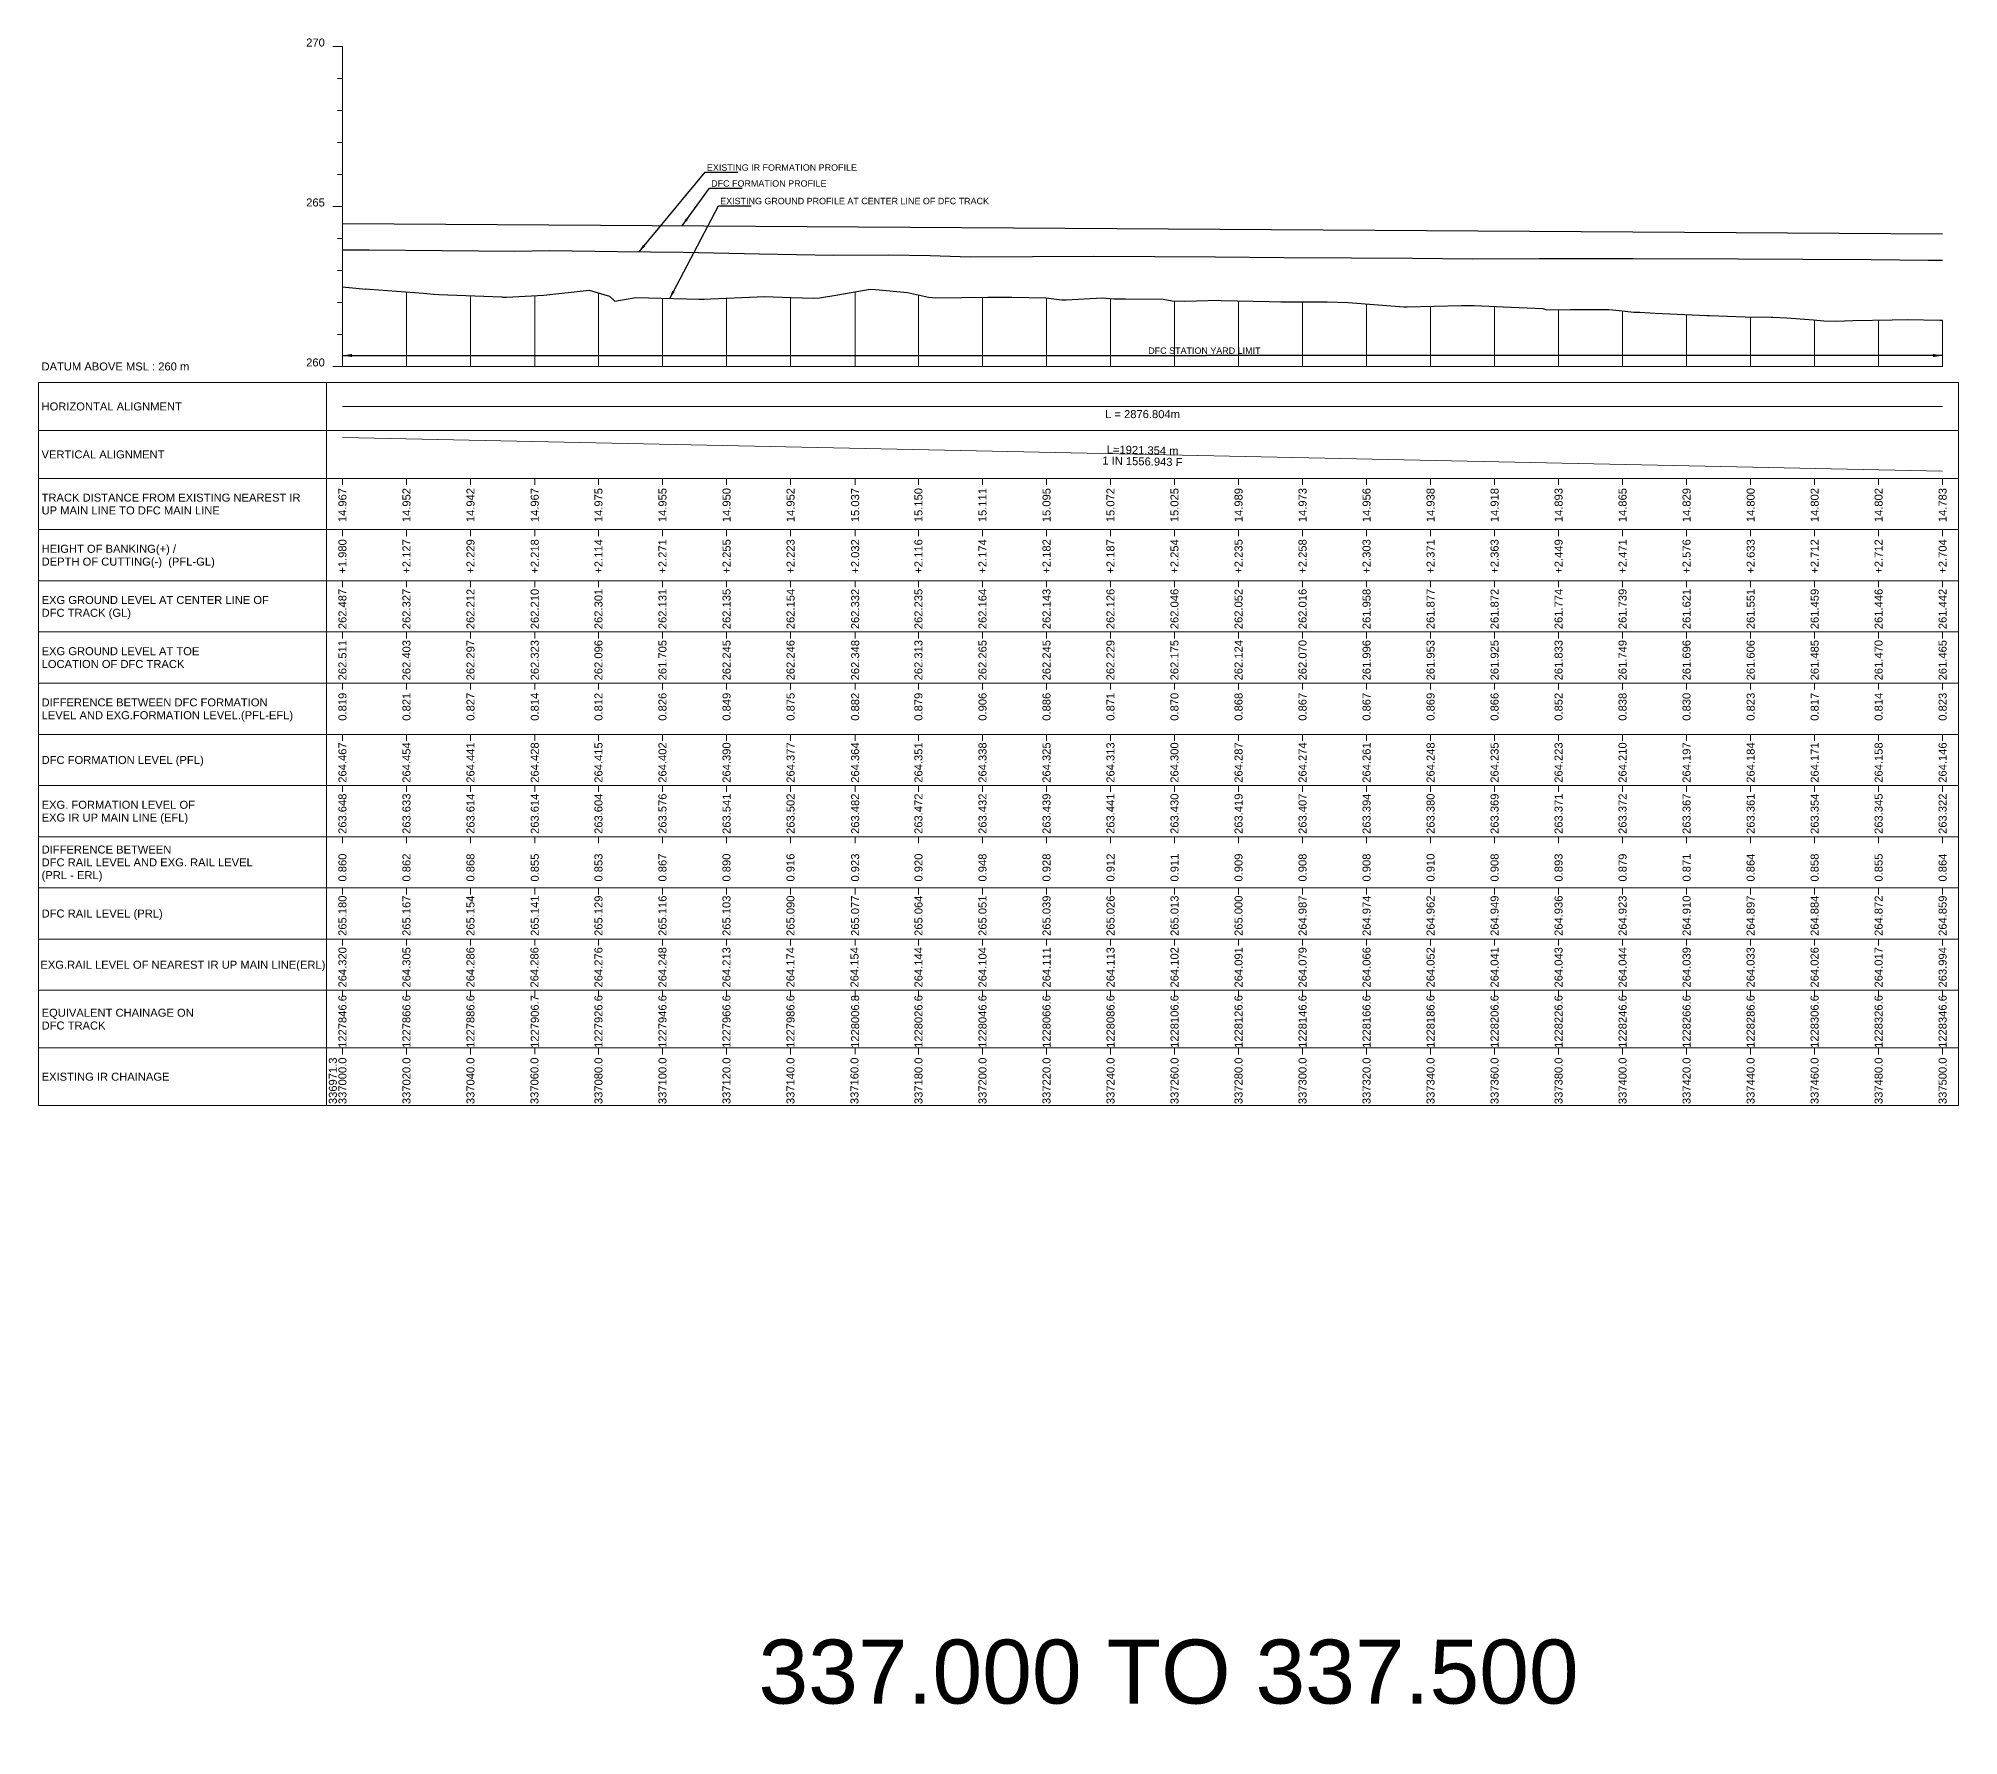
# Model space of a CAD drawing. Header units: metres. Extents: x 30905 to 43495, y -2428 to -1873.
# Drawn here: x 35905 to 36505, y -2428 to -1897 of the extents above; entities that cross this region are included whole.
import ezdxf
from ezdxf.enums import TextEntityAlignment as Align

# ---------------------------------------------------------------- set-up
doc = ezdxf.new("R2010")
doc.units = ezdxf.units.M
doc.header["$MEASUREMENT"] = 0
for name, color, linetype, lineweight in [('LS CUT FILL', 10, 'Continuous', 0), ('LS DATUM', 7, 'Continuous', 0), ('LS DATUM X', 7, 'Continuous', 0), ('LS DATUM Y', 7, 'Continuous', 0), ('LS DIFF. EXG.RL & PRO. RL', 10, 'Continuous', 0), ('LS DIFF. PFL & EFL', 10, 'Continuous', 0), ('LS EXG FL', 7, 'Continuous', 0), ('LS EXG GL', 7, 'Continuous', 0), ('LS EXG GL AT PRO TOE', 7, 'Continuous', 0), ('LS EXG IR CH', 7, 'Continuous', 0), ('LS EXG RL', 7, 'Continuous', 0), ('LS EXG. FL', 7, 'Continuous', 0), ('LS EXG. GL', 7, 'Continuous', 0), ('LS EXG. GL AT PRO. TOE', 7, 'Continuous', 0), ('LS EXG. IR CH', 7, 'Continuous', 0), ('LS EXG. RL', 7, 'Continuous', 0), ('LS FRAME', 7, 'Continuous', 0), ('LS HORIZONTAL ALIGNMENT', 10, 'Continuous', 0), ('LS PFL-EFL', 10, 'Continuous', 0), ('LS PRL-ERL', 10, 'Continuous', 0), ('LS PRO FL', 10, 'Continuous', 0), ('LS PRO. CUT & FILL', 10, 'Continuous', 0), ('LS PRO. DFCC CH', 10, 'Continuous', 0), ('LS PRO. FL', 10, 'Continuous', 0), ('LS PRO. RL', 10, 'Continuous', 0), ('LS PROFILE EXG FL', 7, 'Continuous', 25), ('LS PROFILE EXG GL', 7, 'Continuous', 30), ('LS PROFILE PRO FL', 1, 'Continuous', 30), ('LS TICKS', 7, 'Continuous', 0), ('LS TRACK CENTER', 10, 'Continuous', 0), ("LS TRACK CENTER's", 10, 'Continuous', 0), ('LS VERTICAL ALIGNMENT', 10, 'Continuous', 0), ('Profile Grid', 7, 'Continuous', 0)]:
    doc.layers.add(name, color=color, linetype=linetype, lineweight=lineweight)
doc.layers.add('ref text', color=3, linetype='Continuous')
doc.layers.add('STATION YARD LIMIT IN LS', color=7, linetype='Continuous')
doc.styles.get("Standard").update_dxf_attribs({"font": 'arial.ttf'})
doc.styles.add('Style-Arial', font='arial.ttf')
doc.styles.add('StyleArial', font='arial.ttf')
doc.dimstyles.get("Standard").update_dxf_attribs({"dimtxt": 5, "dimasz": 0.18, "dimexe": 0.18, "dimexo": 0.0625, "dimgap": 0.09, "dimtad": 0, "dimtih": 1, "dimtoh": 1, "dimdec": 4, "dimzin": 0, "dimdsep": 46, "dimtxsty": 'Standard', "dimcen": 0.09, "dimadec": 0, "dimazin": 0, "dimtfac": 1, "dimtdec": 4, "dimtofl": 0, "dimtmove": 0, "dimatfit": 3, "dimfxl": 1, "dimtolj": 1, "dimtzin": 0, "dimarcsym": 0})

msp = doc.modelspace()

# ---------------------------------------------------------------- linework, layer by layer
at = {"layer": 'LS DATUM X', "color": 7, "linetype": 'Continuous', "lineweight": 0}
msp.add_line((36000, -2000), (36500, -2000), dxfattribs=at)
at = {"layer": 'LS DATUM Y', "color": 7, "linetype": 'Continuous', "lineweight": 0}
for p, q in [((35997, -1900), (36000, -1900)), ((35997, -1900), (36000, -1900)), ((36000, -2000), (36000, -1900)), ((35998.5, -1910), (36000, -1910)), ((35998.5, -1920), (36000, -1920)), ((35998.5, -1930), (36000, -1930)), ((35998.5, -1940), (36000, -1940)), ((35997, -1950), (36000, -1950)), ((35998.5, -1960), (36000, -1960)), ((35998.5, -1970), (36000, -1970)), ((35998.5, -1980), (36000, -1980)), ((35998.5, -1990), (36000, -1990)), ((35997, -2000), (36000, -2000))]:
    msp.add_line(p, q, dxfattribs=at)
at = {"layer": 'LS FRAME'}
for points in [[(35995, -2231), (35905, -2231), (35905, -2005)], [(35905, -2005), (35995, -2005)], [(35995, -2020), (35905, -2020)], [(35995, -2035), (35905, -2035)], [(35995, -2051), (35905, -2051)], [(35905, -2051), (35995, -2051)], [(35995, -2067), (35905, -2067)], [(35905, -2067), (35995, -2067)], [(35995, -2083), (35905, -2083)], [(35905, -2083), (35995, -2083)], [(35995, -2099), (35905, -2099)], [(35995, -2115), (35905, -2115)], [(35905, -2115), (35995, -2115)], [(35995, -2131), (35905, -2131)], [(35905, -2131), (35995, -2131)], [(35995, -2147), (35905, -2147)], [(35905, -2147), (35995, -2147)], [(35995, -2163), (35905, -2163)], [(35905, -2163), (35995, -2163)], [(35995, -2179), (35905, -2179)], [(35995, -2195), (35905, -2195)], [(35995, -2213), (35905, -2213)]]:
    msp.add_lwpolyline(points, dxfattribs=at)
at = {"layer": 'LS FRAME', "color": 7, "linetype": 'Continuous', "lineweight": 0, "flags": 128}
for points in [[(35995, -2020), (36505, -2020), (36505, -2005), (35995, -2005), (35995, -2020)], [(35995, -2035), (36505, -2035), (36505, -2020), (35995, -2020), (35995, -2035)], [(35995, -2051), (36505, -2051), (36505, -2035), (35995, -2035), (35995, -2051)], [(35995, -2067), (36505, -2067), (36505, -2051), (35995, -2051), (35995, -2067)], [(35995, -2083), (36505, -2083), (36505, -2067), (35995, -2067), (35995, -2083)], [(35995, -2099), (36505, -2099), (36505, -2083), (35995, -2083), (35995, -2099)], [(35995, -2115), (36505, -2115), (36505, -2099), (35995, -2099), (35995, -2115)], [(35995, -2131), (36505, -2131), (36505, -2115), (35995, -2115), (35995, -2131)], [(35995, -2147), (36505, -2147), (36505, -2131), (35995, -2131), (35995, -2147)], [(35995, -2163), (36505, -2163), (36505, -2147), (35995, -2147), (35995, -2163)], [(35995, -2179), (36505, -2179), (36505, -2163), (35995, -2163), (35995, -2179)], [(35995, -2195), (36505, -2195), (36505, -2179), (35995, -2179), (35995, -2195)], [(35995, -2213), (36505, -2213), (36505, -2195), (35995, -2195), (35995, -2213)], [(35995, -2231), (36505, -2231), (36505, -2213), (35995, -2213), (35995, -2231)]]:
    msp.add_lwpolyline(points, close=True, dxfattribs=at)
at = {"layer": 'LS FRAME', "color": 7, "linetype": 'Continuous', "lineweight": 0}
msp.add_3dface([(35995, -2099), (35915, -2099), (35915, -2099)], dxfattribs=at)
at = {"layer": 'LS HORIZONTAL ALIGNMENT', "lineweight": 0, "flags": 128}
msp.add_lwpolyline([(36000, -2012.5), (36500, -2012.5)], dxfattribs=at)
at = {"layer": 'LS PROFILE EXG FL'}
msp.add_lwpolyline([(36000, -1963.52), (36008.36, -1963.56), (36031.18, -1963.78), (36053.9, -1963.99), (36064.67, -1963.76), (36086.08, -1964.05), (36106.46, -1964.33), (36130.27, -1964.8), (36153.48, -1965.25), (36170.64, -1965.07), (36183.61, -1965.36), (36196.12, -1965.7), (36215.63, -1965.63), (36234.84, -1965.56), (36253.88, -1965.67), (36272.82, -1965.77), (36294.15, -1965.9), (36315.35, -1966.03), (36334.36, -1966.16), (36353.17, -1966.32), (36373.98, -1966.3), (36394.73, -1966.28), (36403.36, -1966.29), (36436.28, -1966.38), (36456.31, -1966.45), (36477.72, -1966.53), (36495.5, -1966.73), (36500, -1966.78)], dxfattribs=at)
at = {"layer": 'LS PROFILE EXG GL', "flags": 128}
msp.add_lwpolyline([(36000, -1975.13), (36007.26, -1975.8), (36007.43, -1975.76), (36008.47, -1975.87), (36025.33, -1977.13), (36028.5, -1977.42), (36030.1, -1977.46), (36049.78, -1978.29), (36050.04, -1978.32), (36051.24, -1978.38), (36062.93, -1977.75), (36077.11, -1976.14), (36083.46, -1978.01), (36085.11, -1979.58), (36091.71, -1978.5), (36111.43, -1978.94), (36112.56, -1978.93), (36113, -1978.97), (36115.12, -1978.88), (36129.56, -1978.22), (36131.74, -1978.16), (36140.22, -1978.47), (36147.34, -1978.63), (36149.1, -1978.59), (36154.84, -1977.61), (36164.87, -1975.87), (36166.52, -1975.97), (36176.54, -1976.92), (36183.12, -1978.32), (36184.39, -1978.44), (36185.37, -1978.56), (36201.68, -1978.34), (36204.35, -1978.35), (36209.21, -1978.39), (36219.75, -1978.54), (36224.84, -1979.15), (36226.18, -1979.14), (36237.39, -1978.55), (36241.11, -1978.82), (36244.69, -1978.91), (36256.49, -1978.98), (36259.25, -1979.52), (36263.01, -1979.62), (36266.92, -1979.49), (36273.88, -1979.33), (36274.61, -1979.35), (36289.58, -1979.71), (36293.18, -1979.81), (36293.74, -1979.82), (36294.49, -1979.84), (36307.66, -1979.84), (36314.27, -1979.96), (36331.7, -1981.37), (36332.71, -1981.41), (36349.52, -1981), (36353.58, -1981), (36362.8, -1981.4), (36375.1, -1981.93), (36376.38, -1982.28), (36383.69, -1982.25), (36395.84, -1982.22), (36398.91, -1982.48), (36403.54, -1983.04), (36405.37, -1983.08), (36410.19, -1983.36), (36426.37, -1984.06), (36427.31, -1984.1), (36438.32, -1984.46), (36446.41, -1984.63), (36446.91, -1984.64), (36451.35, -1984.8), (36459.68, -1985.38), (36462.94, -1985.73), (36466.73, -1985.89), (36471.99, -1985.67), (36484.26, -1985.47), (36489.07, -1985.32), (36499.14, -1985.51), (36500, -1985.58)], dxfattribs=at)
at = {"layer": 'LS PROFILE PRO FL'}
msp.add_line((36000, -1955.33), (36500, -1958.54), dxfattribs=at)
at = {"layer": 'LS TICKS', "color": 7, "linetype": 'Continuous', "lineweight": 0, "flags": 128}
for points in [[(36000, -2037), (36000, -2035)], [(36020.01, -2037), (36020.01, -2035)], [(36040.01, -2037), (36040.01, -2035)], [(36060.09, -2037), (36060.09, -2035)], [(36080, -2037), (36080, -2035)], [(36100, -2037), (36100, -2035)], [(36120.02, -2037), (36120.02, -2035)], [(36140.02, -2037), (36140.02, -2035)], [(36160.21, -2037), (36160.21, -2035)], [(36179.98, -2037), (36179.98, -2035)], [(36200, -2037), (36200, -2035)], [(36220, -2037), (36220, -2035)], [(36239.98, -2037), (36239.98, -2035)], [(36259.98, -2037), (36259.98, -2035)], [(36280, -2037), (36280, -2035)], [(36300, -2037), (36300, -2035)], [(36320, -2037), (36320, -2035)], [(36340, -2037), (36340, -2035)], [(36360, -2037), (36360, -2035)], [(36380, -2037), (36380, -2035)], [(36399.99, -2037), (36399.99, -2035)], [(36419.99, -2037), (36419.99, -2035)], [(36440.02, -2037), (36440.02, -2035)], [(36460.02, -2037), (36460.02, -2035)], [(36480, -2037), (36480, -2035)], [(36500, -2037), (36500, -2035)], [(36000, -2053), (36000, -2051)], [(36020.01, -2053), (36020.01, -2051)], [(36040.01, -2053), (36040.01, -2051)], [(36060.09, -2053), (36060.09, -2051)], [(36080, -2053), (36080, -2051)], [(36100, -2053), (36100, -2051)], [(36120.02, -2053), (36120.02, -2051)], [(36140.02, -2053), (36140.02, -2051)], [(36160.21, -2053), (36160.21, -2051)], [(36179.98, -2053), (36179.98, -2051)], [(36200, -2053), (36200, -2051)], [(36220, -2053), (36220, -2051)], [(36239.98, -2053), (36239.98, -2051)], [(36259.98, -2053), (36259.98, -2051)], [(36280, -2053), (36280, -2051)], [(36300, -2053), (36300, -2051)], [(36320, -2053), (36320, -2051)], [(36340, -2053), (36340, -2051)], [(36360, -2053), (36360, -2051)], [(36380, -2053), (36380, -2051)], [(36399.99, -2053), (36399.99, -2051)], [(36419.99, -2053), (36419.99, -2051)], [(36440.02, -2053), (36440.02, -2051)], [(36460.02, -2053), (36460.02, -2051)], [(36480, -2053), (36480, -2051)], [(36500, -2053), (36500, -2051)], [(36000, -2069), (36000, -2067)], [(36020.01, -2069), (36020.01, -2067)], [(36040.01, -2069), (36040.01, -2067)], [(36060.09, -2069), (36060.09, -2067)], [(36080, -2069), (36080, -2067)], [(36100, -2069), (36100, -2067)], [(36120.02, -2069), (36120.02, -2067)], [(36140.02, -2069), (36140.02, -2067)], [(36160.21, -2069), (36160.21, -2067)], [(36179.98, -2069), (36179.98, -2067)], [(36200, -2069), (36200, -2067)], [(36220, -2069), (36220, -2067)], [(36239.98, -2069), (36239.98, -2067)], [(36259.98, -2069), (36259.98, -2067)], [(36280, -2069), (36280, -2067)], [(36300, -2069), (36300, -2067)], [(36320, -2069), (36320, -2067)], [(36340, -2069), (36340, -2067)], [(36360, -2069), (36360, -2067)], [(36380, -2069), (36380, -2067)], [(36399.99, -2069), (36399.99, -2067)], [(36419.99, -2069), (36419.99, -2067)], [(36440.02, -2069), (36440.02, -2067)], [(36460.02, -2069), (36460.02, -2067)], [(36480, -2069), (36480, -2067)], [(36500, -2069), (36500, -2067)], [(36000, -2085), (36000, -2083)], [(36020.01, -2085), (36020.01, -2083)], [(36040.01, -2085), (36040.01, -2083)], [(36060.09, -2085), (36060.09, -2083)], [(36080, -2085), (36080, -2083)], [(36100, -2085), (36100, -2083)], [(36120.02, -2085), (36120.02, -2083)], [(36140.02, -2085), (36140.02, -2083)], [(36160.21, -2085), (36160.21, -2083)], [(36179.98, -2085), (36179.98, -2083)], [(36200, -2085), (36200, -2083)], [(36220, -2085), (36220, -2083)], [(36239.98, -2085), (36239.98, -2083)], [(36259.98, -2085), (36259.98, -2083)], [(36280, -2085), (36280, -2083)], [(36300, -2085), (36300, -2083)], [(36320, -2085), (36320, -2083)], [(36340, -2085), (36340, -2083)], [(36360, -2085), (36360, -2083)], [(36380, -2085), (36380, -2083)], [(36399.99, -2085), (36399.99, -2083)], [(36419.99, -2085), (36419.99, -2083)], [(36440.02, -2085), (36440.02, -2083)], [(36460.02, -2085), (36460.02, -2083)], [(36480, -2085), (36480, -2083)], [(36500, -2085), (36500, -2083)], [(36000, -2101), (36000, -2099)], [(36020.01, -2101), (36020.01, -2099)], [(36040.01, -2101), (36040.01, -2099)], [(36060.09, -2101), (36060.09, -2099)], [(36080, -2101), (36080, -2099)], [(36100, -2101), (36100, -2099)], [(36120.02, -2101), (36120.02, -2099)], [(36140.02, -2101), (36140.02, -2099)], [(36160.21, -2101), (36160.21, -2099)], [(36179.98, -2101), (36179.98, -2099)], [(36200, -2101), (36200, -2099)], [(36220, -2101), (36220, -2099)], [(36239.98, -2101), (36239.98, -2099)], [(36259.98, -2101), (36259.98, -2099)], [(36280, -2101), (36280, -2099)], [(36300, -2101), (36300, -2099)], [(36320, -2101), (36320, -2099)], [(36340, -2101), (36340, -2099)], [(36360, -2101), (36360, -2099)], [(36380, -2101), (36380, -2099)], [(36399.99, -2101), (36399.99, -2099)], [(36419.99, -2101), (36419.99, -2099)], [(36440.02, -2101), (36440.02, -2099)], [(36460.02, -2101), (36460.02, -2099)], [(36480, -2101), (36480, -2099)], [(36500, -2101), (36500, -2099)], [(36000, -2117), (36000, -2115)], [(36020.01, -2117), (36020.01, -2115)], [(36040.01, -2117), (36040.01, -2115)], [(36060.09, -2117), (36060.09, -2115)], [(36080, -2117), (36080, -2115)], [(36100, -2117), (36100, -2115)], [(36120.02, -2117), (36120.02, -2115)], [(36140.02, -2117), (36140.02, -2115)], [(36160.21, -2117), (36160.21, -2115)], [(36179.98, -2117), (36179.98, -2115)], [(36200, -2117), (36200, -2115)], [(36220, -2117), (36220, -2115)], [(36239.98, -2117), (36239.98, -2115)], [(36259.98, -2117), (36259.98, -2115)], [(36280, -2117), (36280, -2115)], [(36300, -2117), (36300, -2115)], [(36320, -2117), (36320, -2115)], [(36340, -2117), (36340, -2115)], [(36360, -2117), (36360, -2115)], [(36380, -2117), (36380, -2115)], [(36399.99, -2117), (36399.99, -2115)], [(36419.99, -2117), (36419.99, -2115)], [(36440.02, -2117), (36440.02, -2115)], [(36460.02, -2117), (36460.02, -2115)], [(36480, -2117), (36480, -2115)], [(36500, -2117), (36500, -2115)], [(36000, -2133), (36000, -2131)], [(36020.01, -2133), (36020.01, -2131)], [(36040.01, -2133), (36040.01, -2131)], [(36060.09, -2133), (36060.09, -2131)], [(36080, -2133), (36080, -2131)], [(36100, -2133), (36100, -2131)], [(36120.02, -2133), (36120.02, -2131)], [(36140.02, -2133), (36140.02, -2131)], [(36160.21, -2133), (36160.21, -2131)], [(36179.98, -2133), (36179.98, -2131)], [(36200, -2133), (36200, -2131)], [(36220, -2133), (36220, -2131)], [(36239.98, -2133), (36239.98, -2131)], [(36259.98, -2133), (36259.98, -2131)], [(36280, -2133), (36280, -2131)], [(36300, -2133), (36300, -2131)], [(36320, -2133), (36320, -2131)], [(36340, -2133), (36340, -2131)], [(36360, -2133), (36360, -2131)], [(36380, -2133), (36380, -2131)], [(36399.99, -2133), (36399.99, -2131)], [(36419.99, -2133), (36419.99, -2131)], [(36440.02, -2133), (36440.02, -2131)], [(36460.02, -2133), (36460.02, -2131)], [(36480, -2133), (36480, -2131)], [(36500, -2133), (36500, -2131)], [(36000, -2149), (36000, -2147)], [(36020.01, -2149), (36020.01, -2147)], [(36040.01, -2149), (36040.01, -2147)], [(36060.09, -2149), (36060.09, -2147)], [(36080, -2149), (36080, -2147)], [(36100, -2149), (36100, -2147)], [(36120.02, -2149), (36120.02, -2147)], [(36140.02, -2149), (36140.02, -2147)], [(36160.21, -2149), (36160.21, -2147)], [(36179.98, -2149), (36179.98, -2147)], [(36200, -2149), (36200, -2147)], [(36220, -2149), (36220, -2147)], [(36239.98, -2149), (36239.98, -2147)], [(36259.98, -2149), (36259.98, -2147)], [(36280, -2149), (36280, -2147)], [(36300, -2149), (36300, -2147)], [(36320, -2149), (36320, -2147)], [(36340, -2149), (36340, -2147)], [(36360, -2149), (36360, -2147)], [(36380, -2149), (36380, -2147)], [(36399.99, -2149), (36399.99, -2147)], [(36419.99, -2149), (36419.99, -2147)], [(36440.02, -2149), (36440.02, -2147)], [(36460.02, -2149), (36460.02, -2147)], [(36480, -2149), (36480, -2147)], [(36500, -2149), (36500, -2147)], [(36000, -2165), (36000, -2163)], [(36020.01, -2165), (36020.01, -2163)], [(36040.01, -2165), (36040.01, -2163)], [(36060.09, -2165), (36060.09, -2163)], [(36080, -2165), (36080, -2163)], [(36100, -2165), (36100, -2163)], [(36120.02, -2165), (36120.02, -2163)], [(36140.02, -2165), (36140.02, -2163)], [(36160.21, -2165), (36160.21, -2163)], [(36179.98, -2165), (36179.98, -2163)], [(36200, -2165), (36200, -2163)], [(36220, -2165), (36220, -2163)], [(36239.98, -2165), (36239.98, -2163)], [(36259.98, -2165), (36259.98, -2163)], [(36280, -2165), (36280, -2163)], [(36300, -2165), (36300, -2163)], [(36320, -2165), (36320, -2163)], [(36340, -2165), (36340, -2163)], [(36360, -2165), (36360, -2163)], [(36380, -2165), (36380, -2163)], [(36399.99, -2165), (36399.99, -2163)], [(36419.99, -2165), (36419.99, -2163)], [(36440.02, -2165), (36440.02, -2163)], [(36460.02, -2165), (36460.02, -2163)], [(36480, -2165), (36480, -2163)], [(36500, -2165), (36500, -2163)], [(36000, -2181), (36000, -2179)], [(36020.01, -2181), (36020.01, -2179)], [(36040.01, -2181), (36040.01, -2179)], [(36060.09, -2181), (36060.09, -2179)], [(36080, -2181), (36080, -2179)], [(36100, -2181), (36100, -2179)], [(36120.02, -2181), (36120.02, -2179)], [(36140.02, -2181), (36140.02, -2179)], [(36160.21, -2181), (36160.21, -2179)], [(36179.98, -2181), (36179.98, -2179)], [(36200, -2181), (36200, -2179)], [(36220, -2181), (36220, -2179)], [(36239.98, -2181), (36239.98, -2179)], [(36259.98, -2181), (36259.98, -2179)], [(36280, -2181), (36280, -2179)], [(36300, -2181), (36300, -2179)], [(36320, -2181), (36320, -2179)], [(36340, -2181), (36340, -2179)], [(36360, -2181), (36360, -2179)], [(36380, -2181), (36380, -2179)], [(36399.99, -2181), (36399.99, -2179)], [(36419.99, -2181), (36419.99, -2179)], [(36440.02, -2181), (36440.02, -2179)], [(36460.02, -2181), (36460.02, -2179)], [(36480, -2181), (36480, -2179)], [(36500, -2181), (36500, -2179)], [(36000, -2197), (36000, -2195)], [(36020.01, -2197), (36020.01, -2195)], [(36040.01, -2197), (36040.01, -2195)], [(36060.09, -2197), (36060.09, -2195)], [(36080, -2197), (36080, -2195)], [(36100, -2197), (36100, -2195)], [(36120.02, -2197), (36120.02, -2195)], [(36140.02, -2197), (36140.02, -2195)], [(36160.21, -2197), (36160.21, -2195)], [(36179.98, -2197), (36179.98, -2195)], [(36200, -2197), (36200, -2195)], [(36220, -2197), (36220, -2195)], [(36239.98, -2197), (36239.98, -2195)], [(36259.98, -2197), (36259.98, -2195)], [(36280, -2197), (36280, -2195)], [(36300, -2197), (36300, -2195)], [(36320, -2197), (36320, -2195)], [(36340, -2197), (36340, -2195)], [(36360, -2197), (36360, -2195)], [(36380, -2197), (36380, -2195)], [(36399.99, -2197), (36399.99, -2195)], [(36419.99, -2197), (36419.99, -2195)], [(36440.02, -2197), (36440.02, -2195)], [(36460.02, -2197), (36460.02, -2195)], [(36480, -2197), (36480, -2195)], [(36500, -2197), (36500, -2195)], [(36000, -2215), (36000, -2213)], [(36020.01, -2215), (36020.01, -2213)], [(36040.01, -2215), (36040.01, -2213)], [(36060.09, -2215), (36060.09, -2213)], [(36080, -2215), (36080, -2213)], [(36100, -2215), (36100, -2213)], [(36120.02, -2215), (36120.02, -2213)], [(36140.02, -2215), (36140.02, -2213)], [(36160.21, -2215), (36160.21, -2213)], [(36179.98, -2215), (36179.98, -2213)], [(36200, -2215), (36200, -2213)], [(36220, -2215), (36220, -2213)], [(36239.98, -2215), (36239.98, -2213)], [(36259.98, -2215), (36259.98, -2213)], [(36280, -2215), (36280, -2213)], [(36300, -2215), (36300, -2213)], [(36320, -2215), (36320, -2213)], [(36340, -2215), (36340, -2213)], [(36360, -2215), (36360, -2213)], [(36380, -2215), (36380, -2213)], [(36399.99, -2215), (36399.99, -2213)], [(36419.99, -2215), (36419.99, -2213)], [(36440.02, -2215), (36440.02, -2213)], [(36460.02, -2215), (36460.02, -2213)], [(36480, -2215), (36480, -2213)], [(36500, -2215), (36500, -2213)]]:
    msp.add_lwpolyline(points, dxfattribs=at)
at = {"layer": 'LS VERTICAL ALIGNMENT', "linetype": 'Continuous', "lineweight": 0, "flags": 128}
msp.add_lwpolyline([(36000, -2022.25), (36500, -2032.75)], dxfattribs=at)
at = {"layer": 'Profile Grid', "linetype": 'Continuous', "lineweight": 0, "flags": 128}
for points in [[(36000, -2000), (36000, -1975.13)], [(36020.01, -2000), (36020.01, -1976.73)], [(36040.01, -2000), (36040.01, -1977.88)], [(36060.09, -2000), (36060.09, -1977.9)], [(36080, -2000), (36080, -1976.99)], [(36100, -2000), (36100, -1978.69)], [(36120.02, -2000), (36120.02, -1978.65)], [(36140.02, -2000), (36140.02, -1978.46)], [(36160.21, -2000), (36160.21, -1976.68)], [(36179.98, -2000), (36179.98, -1977.65)], [(36200, -2000), (36200, -1978.36)], [(36220, -2000), (36220, -1978.57)], [(36239.98, -2000), (36239.98, -1978.74)], [(36259.98, -2000), (36259.98, -1979.54)], [(36280, -2000), (36280, -1979.48)], [(36300, -2000), (36300, -1979.84)], [(36320, -2000), (36320, -1980.42)], [(36340, -2000), (36340, -1981.23)], [(36360, -2000), (36360, -1981.28)], [(36380, -2000), (36380, -1982.26)], [(36399.99, -2000), (36399.99, -1982.61)], [(36419.99, -2000), (36419.99, -1983.79)], [(36440.02, -2000), (36440.02, -1984.49)], [(36460.02, -2000), (36460.02, -1985.41)], [(36480, -2000), (36480, -1985.54)], [(36500, -2000), (36500, -1985.58)]]:
    msp.add_lwpolyline(points, dxfattribs=at)

# ---------------------------------------------------------------- texts
at = {"layer": 'LS CUT FILL', "lineweight": 0, "style": 'Style-Arial'}
for s, p in [('+1.980', (36000, -2054)), ('+2.127', (36020.01, -2054)), ('+2.229', (36040.01, -2054)), ('+2.218', (36060.09, -2054)), ('+2.114', (36080, -2054)), ('+2.271', (36100, -2054)), ('+2.255', (36120.02, -2054)), ('+2.223', (36140.02, -2054)), ('+2.032', (36160.21, -2054)), ('+2.116', (36179.98, -2054)), ('+2.174', (36200, -2054)), ('+2.182', (36220, -2054)), ('+2.187', (36239.98, -2054)), ('+2.254', (36259.98, -2054)), ('+2.235', (36280, -2054)), ('+2.258', (36300, -2054)), ('+2.303', (36320, -2054)), ('+2.371', (36340, -2054)), ('+2.363', (36360, -2054)), ('+2.449', (36380, -2054)), ('+2.471', (36399.99, -2054)), ('+2.576', (36419.99, -2054)), ('+2.633', (36440.02, -2054)), ('+2.712', (36460.02, -2054)), ('+2.712', (36480, -2054)), ('+2.704', (36500, -2054))]:
    msp.add_text(s, height=2.5, rotation=90, dxfattribs=at).set_placement(p, align=Align.MIDDLE_RIGHT)
at = {"layer": 'LS DATUM', "color": 7, "style": 'StyleArial'}
msp.add_text('DATUM ABOVE MSL : 260 m', height=2.5, rotation=0.00003, dxfattribs=at).set_placement((35905.97, -2000), align=Align.MIDDLE_LEFT)
at = {"layer": 'LS DATUM Y', "color": 7, "lineweight": 0, "style": 'Style-Arial'}
for s, p in [('270', (35994.5, -1900)), ('270', (35994.5, -1900)), ('265', (35994.5, -1950)), ('260', (35994.5, -2000))]:
    msp.add_text(s, height=2.5, dxfattribs=at).set_placement(p, align=Align.RIGHT)
at = {"layer": 'LS DIFF. EXG.RL & PRO. RL', "color": 10, "style": 'StyleArial'}
for s, p in [('DIFFERENCE BETWEEN ', (35906, -2151)), ('DFC RAIL LEVEL AND EXG. RAIL LEVEL ', (35906, -2155)), ('(PRL - ERL)', (35906, -2159))]:
    msp.add_text(s, height=2.5, rotation=0.00003, dxfattribs=at).set_placement(p, align=Align.MIDDLE_LEFT)
at = {"layer": 'LS DIFF. PFL & EFL', "color": 10, "style": 'StyleArial'}
for s, p in [('DIFFERENCE BETWEEN DFC FORMATION ', (35906, -2105)), ('LEVEL AND EXG.FORMATION LEVEL.(PFL-EFL)', (35906, -2109))]:
    msp.add_text(s, height=2.5, rotation=0.00003, dxfattribs=at).set_placement(p, align=Align.MIDDLE_LEFT)
at = {"layer": 'LS EXG FL', "style": 'StyleArial'}
for s, p in [('EXG. FORMATION LEVEL OF', (35906, -2137)), ('EXG IR UP MAIN LINE (EFL)', (35906, -2141))]:
    msp.add_text(s, height=2.5, rotation=0.00003, dxfattribs=at).set_placement(p, align=Align.MIDDLE_LEFT)
at = {"layer": 'LS EXG GL', "lineweight": 0, "style": 'Style-Arial'}
for s, p in [('262.487', (36000, -2069.5)), ('262.327', (36020.01, -2069.5)), ('262.212', (36040.01, -2069.5)), ('262.210', (36060.09, -2069.5)), ('262.301', (36080, -2069.5)), ('262.131', (36100, -2069.5)), ('262.135', (36120.02, -2069.5)), ('262.154', (36140.02, -2069.5)), ('262.332', (36160.21, -2069.5)), ('262.235', (36179.98, -2069.5)), ('262.164', (36200, -2069.5)), ('262.143', (36220, -2069.5)), ('262.126', (36239.98, -2069.5)), ('262.046', (36259.98, -2069.5)), ('262.052', (36280, -2069.5)), ('262.016', (36300, -2069.5)), ('261.958', (36320, -2069.5)), ('261.877', (36340, -2069.5)), ('261.872', (36360, -2069.5)), ('261.774', (36380, -2069.5)), ('261.739', (36399.99, -2069.5)), ('261.621', (36419.99, -2069.5)), ('261.551', (36440.02, -2069.5)), ('261.459', (36460.02, -2069.5)), ('261.446', (36480, -2069.5)), ('261.442', (36500, -2069.5))]:
    msp.add_text(s, height=2.5, rotation=90, dxfattribs=at).set_placement(p, align=Align.MIDDLE_RIGHT)
at = {"layer": 'LS EXG GL AT PRO TOE', "color": 7, "style": 'StyleArial'}
for s, p in [('EXG GROUND LEVEL AT TOE', (35906, -2089)), ('LOCATION OF DFC TRACK', (35906, -2093))]:
    msp.add_text(s, height=2.5, rotation=0.00003, dxfattribs=at).set_placement(p, align=Align.MIDDLE_LEFT)
at = {"layer": 'LS EXG IR CH', "style": 'Style-Arial'}
for s, p in [('336971.3', (35997, -2216)), ('337000.0', (36000, -2216)), ('337020.0', (36020, -2216)), ('337040.0', (36040, -2216)), ('337060.0', (36060, -2216)), ('337080.0', (36080, -2216)), ('337100.0', (36100, -2216)), ('337120.0', (36120, -2216)), ('337140.0', (36140, -2216)), ('337160.0', (36160, -2216)), ('337180.0', (36180, -2216)), ('337200.0', (36200, -2216)), ('337220.0', (36220, -2216)), ('337240.0', (36240, -2216)), ('337260.0', (36260, -2216)), ('337280.0', (36280, -2216)), ('337300.0', (36300, -2216)), ('337320.0', (36320, -2216)), ('337340.0', (36340, -2216)), ('337360.0', (36360, -2216)), ('337380.0', (36380, -2216)), ('337400.0', (36400, -2216)), ('337420.0', (36420, -2216)), ('337440.0', (36440, -2216)), ('337460.0', (36460, -2216)), ('337480.0', (36480, -2216)), ('337500.0', (36500, -2216))]:
    msp.add_text(s, height=2.5, rotation=90, dxfattribs=at).set_placement(p, align=Align.MIDDLE_RIGHT)
at = {"layer": 'LS EXG RL', "style": 'Style-Arial'}
for s, p in [('264.320', (36000, -2181.5)), ('264.305', (36020, -2181.5)), ('264.286', (36040, -2181.5)), ('264.286', (36060, -2181.5)), ('264.276', (36080, -2181.5)), ('264.248', (36100, -2181.5)), ('264.213', (36120, -2181.5)), ('264.174', (36140, -2181.5)), ('264.154', (36160, -2181.5)), ('264.144', (36180, -2181.5)), ('264.104', (36200, -2181.5)), ('264.111', (36220, -2181.5)), ('264.113', (36240, -2181.5)), ('264.102', (36260, -2181.5)), ('264.091', (36280, -2181.5)), ('264.079', (36300, -2181.5)), ('264.066', (36320, -2181.5)), ('264.052', (36340, -2181.5)), ('264.041', (36360, -2181.5)), ('264.043', (36380, -2181.5)), ('264.044', (36400, -2181.5)), ('264.039', (36420, -2181.5)), ('264.033', (36440, -2181.5)), ('264.026', (36460, -2181.5)), ('264.017', (36480, -2181.5)), ('263.994', (36500, -2181.5))]:
    msp.add_text(s, height=2.5, rotation=90, dxfattribs=at).set_placement(p, align=Align.MIDDLE_RIGHT)
at = {"layer": 'LS EXG. FL'}
for s, p in [('263.648', (36000, -2133.5)), ('263.633', (36020.01, -2133.5)), ('263.614', (36040.01, -2133.5)), ('263.614', (36060.09, -2133.5)), ('263.604', (36080, -2133.5)), ('263.576', (36100, -2133.5)), ('263.541', (36120.02, -2133.5)), ('263.502', (36140.02, -2133.5)), ('263.482', (36160.21, -2133.5)), ('263.472', (36179.98, -2133.5)), ('263.432', (36200, -2133.5)), ('263.439', (36220, -2133.5)), ('263.441', (36239.98, -2133.5)), ('263.430', (36259.98, -2133.5)), ('263.419', (36280, -2133.5)), ('263.407', (36300, -2133.5)), ('263.394', (36320, -2133.5)), ('263.380', (36340, -2133.5)), ('263.369', (36360, -2133.5)), ('263.371', (36380, -2133.5)), ('263.372', (36399.99, -2133.5)), ('263.367', (36419.99, -2133.5)), ('263.361', (36440.02, -2133.5)), ('263.354', (36460.02, -2133.5)), ('263.345', (36480, -2133.5)), ('263.322', (36500, -2133.5))]:
    msp.add_text(s, height=2.5, rotation=90, dxfattribs=at).set_placement(p, align=Align.MIDDLE_RIGHT)
at = {"layer": 'LS EXG. GL', "color": 7, "style": 'StyleArial'}
for s, p in [('EXG GROUND LEVEL AT CENTER LINE OF ', (35906, -2073)), ('DFC TRACK (GL)', (35906, -2077))]:
    msp.add_text(s, height=2.5, rotation=0.00003, dxfattribs=at).set_placement(p, align=Align.MIDDLE_LEFT)
at = {"layer": 'LS EXG. GL AT PRO. TOE'}
for s, p in [('262.511', (36000, -2085.5)), ('262.403', (36020.01, -2085.5)), ('262.297', (36040.01, -2085.5)), ('262.323', (36060.09, -2085.5)), ('262.096', (36080, -2085.5)), ('261.705', (36100, -2085.5)), ('262.245', (36120.02, -2085.5)), ('262.246', (36140.02, -2085.5)), ('262.348', (36160.21, -2085.5)), ('262.313', (36179.98, -2085.5)), ('262.265', (36200, -2085.5)), ('262.245', (36220, -2085.5)), ('262.229', (36239.98, -2085.5)), ('262.175', (36259.98, -2085.5)), ('262.124', (36280, -2085.5)), ('262.070', (36300, -2085.5)), ('261.996', (36320, -2085.5)), ('261.953', (36340, -2085.5)), ('261.925', (36360, -2085.5)), ('261.833', (36380, -2085.5)), ('261.749', (36399.99, -2085.5)), ('261.696', (36419.99, -2085.5)), ('261.606', (36440.02, -2085.5)), ('261.485', (36460.02, -2085.5)), ('261.470', (36480, -2085.5)), ('261.465', (36500, -2085.5))]:
    msp.add_text(s, height=2.5, rotation=90, dxfattribs=at).set_placement(p, align=Align.MIDDLE_RIGHT)
at = {"layer": 'LS EXG. IR CH', "style": 'StyleArial'}
msp.add_text('EXISTING IR CHAINAGE', height=2.5, rotation=0.00003, dxfattribs=at).set_placement((35906, -2222), align=Align.MIDDLE_LEFT)
at = {"layer": 'LS EXG. RL', "style": 'StyleArial'}
msp.add_text('EXG.RAIL LEVEL OF NEAREST IR UP MAIN LINE(ERL)', height=2.5, rotation=0.00003, dxfattribs=at).set_placement((35905.61, -2187), align=Align.MIDDLE_LEFT)
at = {"layer": 'LS HORIZONTAL ALIGNMENT', "style": 'StyleArial'}
msp.add_text('HORIZONTAL ALIGNMENT', height=2.5, rotation=0.00003, dxfattribs=at).set_placement((35905.97, -2012.5), align=Align.MIDDLE_LEFT)
at = {"layer": 'LS HORIZONTAL ALIGNMENT', "lineweight": 0, "insert": (36250, -2014.92), "char_height": 2.5, "attachment_point": 5, "line_spacing_factor": 0.6, "style": 'Style-Arial'}
msp.add_mtext('L = 2876.804m', dxfattribs=at)
at = {"layer": 'LS PFL-EFL'}
for s, p in [('0.819', (36000, -2102)), ('0.821', (36020.01, -2102)), ('0.827', (36040.01, -2102)), ('0.814', (36060.09, -2102)), ('0.812', (36080, -2102)), ('0.826', (36100, -2102)), ('0.849', (36120.02, -2102)), ('0.875', (36140.02, -2102)), ('0.882', (36160.21, -2102)), ('0.879', (36179.98, -2102)), ('0.906', (36200, -2102)), ('0.886', (36220, -2102)), ('0.871', (36239.98, -2102)), ('0.870', (36259.98, -2102)), ('0.868', (36280, -2102)), ('0.867', (36300, -2102)), ('0.867', (36320, -2102)), ('0.869', (36340, -2102)), ('0.866', (36360, -2102)), ('0.852', (36380, -2102)), ('0.838', (36399.99, -2102)), ('0.830', (36419.99, -2102)), ('0.823', (36440.02, -2102)), ('0.817', (36460.02, -2102)), ('0.814', (36480, -2102)), ('0.823', (36500, -2102))]:
    msp.add_text(s, height=2.5, rotation=90, dxfattribs=at).set_placement(p, align=Align.MIDDLE_RIGHT)
at = {"layer": 'LS PRL-ERL'}
for s, p in [('0.860', (36001.25, -2161)), ('0.862', (36021.25, -2161)), ('0.868', (36041.25, -2161)), ('0.855', (36061.35, -2161)), ('0.853', (36081.25, -2161)), ('0.867', (36101.25, -2161)), ('0.890', (36121.25, -2161)), ('0.916', (36141.25, -2161)), ('0.923', (36161.45, -2161)), ('0.920', (36181.25, -2161)), ('0.948', (36201.25, -2161)), ('0.928', (36221.25, -2161)), ('0.912', (36241.25, -2161)), ('0.911', (36261.25, -2161)), ('0.909', (36281.25, -2161)), ('0.908', (36301.25, -2161)), ('0.908', (36321.25, -2161)), ('0.910', (36341.25, -2161)), ('0.908', (36361.25, -2161)), ('0.893', (36381.25, -2161)), ('0.879', (36401.25, -2161)), ('0.871', (36421.25, -2161)), ('0.864', (36441.25, -2161)), ('0.858', (36461.25, -2161)), ('0.855', (36481.25, -2161)), ('0.864', (36501.25, -2161))]:
    msp.add_text(s, height=2.5, rotation=90, dxfattribs=at).set_placement(p)
at = {"layer": 'LS PRO FL', "lineweight": 0, "style": 'Style-Arial'}
for s, p in [('264.467', (36000, -2117.5)), ('264.454', (36020.01, -2117.5)), ('264.441', (36040.01, -2117.5)), ('264.428', (36060.09, -2117.5)), ('264.415', (36080, -2117.5)), ('264.402', (36100, -2117.5)), ('264.390', (36120.02, -2117.5)), ('264.377', (36140.02, -2117.5)), ('264.364', (36160.21, -2117.5)), ('264.351', (36179.98, -2117.5)), ('264.338', (36200, -2117.5)), ('264.325', (36220, -2117.5)), ('264.313', (36239.98, -2117.5)), ('264.300', (36259.98, -2117.5)), ('264.287', (36280, -2117.5)), ('264.274', (36300, -2117.5)), ('264.261', (36320, -2117.5)), ('264.248', (36340, -2117.5)), ('264.235', (36360, -2117.5)), ('264.223', (36380, -2117.5)), ('264.210', (36399.99, -2117.5)), ('264.197', (36419.99, -2117.5)), ('264.184', (36440.02, -2117.5)), ('264.171', (36460.02, -2117.5)), ('264.158', (36480, -2117.5)), ('264.146', (36500, -2117.5))]:
    msp.add_text(s, height=2.5, rotation=90, dxfattribs=at).set_placement(p, align=Align.MIDDLE_RIGHT)
at = {"layer": 'LS PRO. CUT & FILL', "color": 10, "style": 'StyleArial'}
for s, p in [('HEIGHT OF BANKING(+) /', (35906, -2057)), ('DEPTH OF CUTTING(-)  (PFL-GL)', (35906, -2061))]:
    msp.add_text(s, height=2.5, rotation=0.00003, dxfattribs=at).set_placement(p, align=Align.MIDDLE_LEFT)
at = {"layer": 'LS PRO. DFCC CH', "color": 10, "style": 'Style-Arial'}
for s, p in [('EQUIVALENT CHAINAGE ON ', (35906, -2202)), ('DFC TRACK', (35906, -2206))]:
    msp.add_text(s, height=2.5, rotation=0.00003, dxfattribs=at).set_placement(p, align=Align.MIDDLE_LEFT)
at = {"layer": 'LS PRO. DFCC CH'}
for s, p in [('1227846.6', (36001.25, -2213)), ('1227866.6', (36021.25, -2213)), ('1227886.6', (36041.25, -2213)), ('1227906.7', (36061.35, -2213)), ('1227926.6', (36081.25, -2213)), ('1227946.6', (36101.25, -2213)), ('1227966.6', (36121.25, -2213)), ('1227986.6', (36141.25, -2213)), ('1228006.8', (36161.45, -2213)), ('1228026.6', (36181.25, -2213)), ('1228046.6', (36201.25, -2213)), ('1228066.6', (36221.25, -2213)), ('1228086.6', (36241.25, -2213)), ('1228106.6', (36261.25, -2213)), ('1228126.6', (36281.25, -2213)), ('1228146.6', (36301.25, -2213)), ('1228166.6', (36321.25, -2213)), ('1228186.6', (36341.25, -2213)), ('1228206.6', (36361.25, -2213)), ('1228226.6', (36381.25, -2213)), ('1228246.6', (36401.25, -2213)), ('1228266.6', (36421.25, -2213)), ('1228286.6', (36441.25, -2213)), ('1228306.6', (36461.25, -2213)), ('1228326.6', (36481.25, -2213)), ('1228346.6', (36501.25, -2213))]:
    msp.add_text(s, height=2.5, rotation=90, dxfattribs=at).set_placement(p)
at = {"layer": 'LS PRO. FL', "color": 10, "style": 'StyleArial'}
msp.add_text('DFC FORMATION LEVEL (PFL) ', height=2.5, rotation=0.00003, dxfattribs=at).set_placement((35906, -2123), align=Align.MIDDLE_LEFT)
at = {"layer": 'LS PRO. RL'}
for s, p in [('265.180', (36001.25, -2178)), ('265.167', (36021.25, -2178)), ('265.154', (36041.25, -2178)), ('265.141', (36061.35, -2178)), ('265.129', (36081.25, -2178)), ('265.116', (36101.25, -2178)), ('265.103', (36121.25, -2178)), ('265.090', (36141.25, -2178)), ('265.077', (36161.45, -2178)), ('265.064', (36181.25, -2178)), ('265.051', (36201.25, -2178)), ('265.039', (36221.25, -2178)), ('265.026', (36241.25, -2178)), ('265.013', (36261.25, -2178)), ('265.000', (36281.25, -2178)), ('264.987', (36301.25, -2178)), ('264.974', (36321.25, -2178)), ('264.962', (36341.25, -2178)), ('264.949', (36361.25, -2178)), ('264.936', (36381.25, -2178)), ('264.923', (36401.25, -2178)), ('264.910', (36421.25, -2178)), ('264.897', (36441.25, -2178)), ('264.884', (36461.25, -2178)), ('264.872', (36481.25, -2178)), ('264.859', (36501.25, -2178))]:
    msp.add_text(s, height=2.5, rotation=90, dxfattribs=at).set_placement(p)
at = {"layer": 'LS PRO. RL', "color": 10, "style": 'StyleArial'}
msp.add_text('DFC RAIL LEVEL (PRL)', height=2.5, rotation=0.00003, dxfattribs=at).set_placement((35906, -2171), align=Align.MIDDLE_LEFT)
at = {"layer": 'LS PROFILE EXG FL', "color": 7, "linetype": 'Continuous', "lineweight": 0, "style": 'Style-Arial'}
msp.add_text('EXISTING IR FORMATION PROFILE', height=2, dxfattribs=at).set_placement((36113.89, -1938.83))
at = {"layer": 'LS PROFILE EXG GL', "color": 7, "lineweight": 0, "style": 'Style-Arial'}
msp.add_text('EXISTING GROUND PROFILE AT CENTER LINE OF DFC TRACK', height=2, dxfattribs=at).set_placement((36118.04, -1949.29, 0))
at = {"layer": 'LS PROFILE PRO FL', "style": 'Style-Arial'}
msp.add_text(' DFC FORMATION PROFILE', height=2, dxfattribs=at).set_placement((36114.44, -1943.81, 0))
at = {"layer": 'LS TRACK CENTER'}
for s, p in [('14.967', (36000, -2038)), ('14.952', (36020.01, -2038)), ('14.942', (36040.01, -2038)), ('14.967', (36060.09, -2038)), ('14.975', (36080, -2038)), ('14.955', (36100, -2038)), ('14.950', (36120.02, -2038)), ('14.952', (36140.02, -2038)), ('15.037', (36160.21, -2038)), ('15.150', (36179.98, -2038)), ('15.111', (36200, -2038)), ('15.095', (36220, -2038)), ('15.072', (36239.98, -2038)), ('15.025', (36259.98, -2038)), ('14.989', (36280, -2038)), ('14.973', (36300, -2038)), ('14.956', (36320, -2038)), ('14.938', (36340, -2038)), ('14.918', (36360, -2038)), ('14.893', (36380, -2038)), ('14.865', (36399.99, -2038)), ('14.829', (36419.99, -2038)), ('14.800', (36440.02, -2038)), ('14.802', (36460.02, -2038)), ('14.802', (36480, -2038)), ('14.783', (36500, -2038))]:
    msp.add_text(s, height=2.5, rotation=90, dxfattribs=at).set_placement(p, align=Align.MIDDLE_RIGHT)
at = {"layer": "LS TRACK CENTER's", "color": 10, "style": 'StyleArial'}
for s, p in [('TRACK DISTANCE FROM EXISTING NEAREST IR ', (35906, -2041)), ('UP MAIN LINE TO DFC MAIN LINE', (35906, -2045))]:
    msp.add_text(s, height=2.5, rotation=0.00003, dxfattribs=at).set_placement(p, align=Align.MIDDLE_LEFT)
at = {"layer": 'LS VERTICAL ALIGNMENT', "style": 'StyleArial'}
msp.add_text('VERTICAL ALIGNMENT', height=2.5, rotation=0.00003, dxfattribs=at).set_placement((35905.97, -2027.5), align=Align.MIDDLE_LEFT)
at = {"layer": 'LS VERTICAL ALIGNMENT', "lineweight": 0, "insert": (36250, -2027.92), "char_height": 2.5, "attachment_point": 5, "rotation": 358.79697, "line_spacing_factor": 0.84, "style": 'Style-Arial'}
msp.add_mtext('L=1921.354 m\\P1 IN 1556.943 F', dxfattribs=at)
at = {"layer": 'ref text', "color": 3, "insert": (36130, -2418.23), "char_height": 20, "width": 256.3165, "attachment_point": 7, "bg_fill": 3, "box_fill_scale": 1.5, "bg_fill_color": 256, "bg_fill_transparency": 0}
msp.add_mtext('337.000 TO 337.500', dxfattribs=at)
at = {"layer": 'STATION YARD LIMIT IN LS', "color": 10, "lineweight": 15, "insert": (36269.33, -1995.08), "char_height": 2, "attachment_point": 5, "rotation": 0.00003, "line_spacing_factor": 0.84, "style": 'Style-Arial'}
msp.add_mtext('DFC STATION YARD LIMIT', dxfattribs=at)

# ---------------------------------------------------------------- leaders
at = {"layer": 'LS PROFILE EXG FL', "color": 7, "lineweight": -3}
msp.add_leader([(36092.67, -1964.14), (36113.38, -1939.29), (36123.52, -1939.29)], dimstyle='Standard', override={"dimasz": 2.5, "dimexe": 0.25, "dimexo": 0.25, "dimgap": 0.25, "dimtad": 0, "dimtih": 0, "dimtoh": 0, "dimzin": 11, "dimadec": 4, "dimazin": 3, "dimatfit": 1, "dimfrac": 2, "dimtolj": 0, "dimtzin": 11}, dxfattribs=at)
at = {"layer": 'LS PROFILE EXG GL', "color": 7, "lineweight": -3}
msp.add_leader([(36102.27, -1978.74, 0), (36117.53, -1949.75, 0), (36127.67, -1949.75, 0)], dimstyle='Standard', override={"dimasz": 2.5, "dimexe": 0.25, "dimexo": 0.25, "dimgap": 0.25, "dimtad": 0, "dimtih": 0, "dimtoh": 0, "dimzin": 11, "dimadec": 4, "dimazin": 3, "dimatfit": 1, "dimfrac": 2, "dimtolj": 0, "dimtzin": 11}, dxfattribs=at)
at = {"layer": 'LS PROFILE PRO FL', "lineweight": -3}
msp.add_leader([(36106.15, -1956.02, 0), (36114.72, -1944.27, 0), (36124.86, -1944.27, 0)], dimstyle='Standard', override={"dimasz": 2.5, "dimexe": 0.25, "dimexo": 0.25, "dimgap": 0.25, "dimtad": 0, "dimtih": 0, "dimtoh": 0, "dimzin": 11, "dimadec": 4, "dimazin": 3, "dimatfit": 1, "dimfrac": 2, "dimtolj": 0, "dimtzin": 11}, dxfattribs=at)
at = {"layer": 'STATION YARD LIMIT IN LS', "color": 10, "lineweight": 15}
for points in [[(36000, -1996.58), (36269.8, -1996.58)], [(36500, -1996.58), (36269.8, -1996.58)]]:
    msp.add_leader(points, dimstyle='Standard', override={"dimasz": 3}, dxfattribs=at)

doc.saveas('drawing.dxf')
